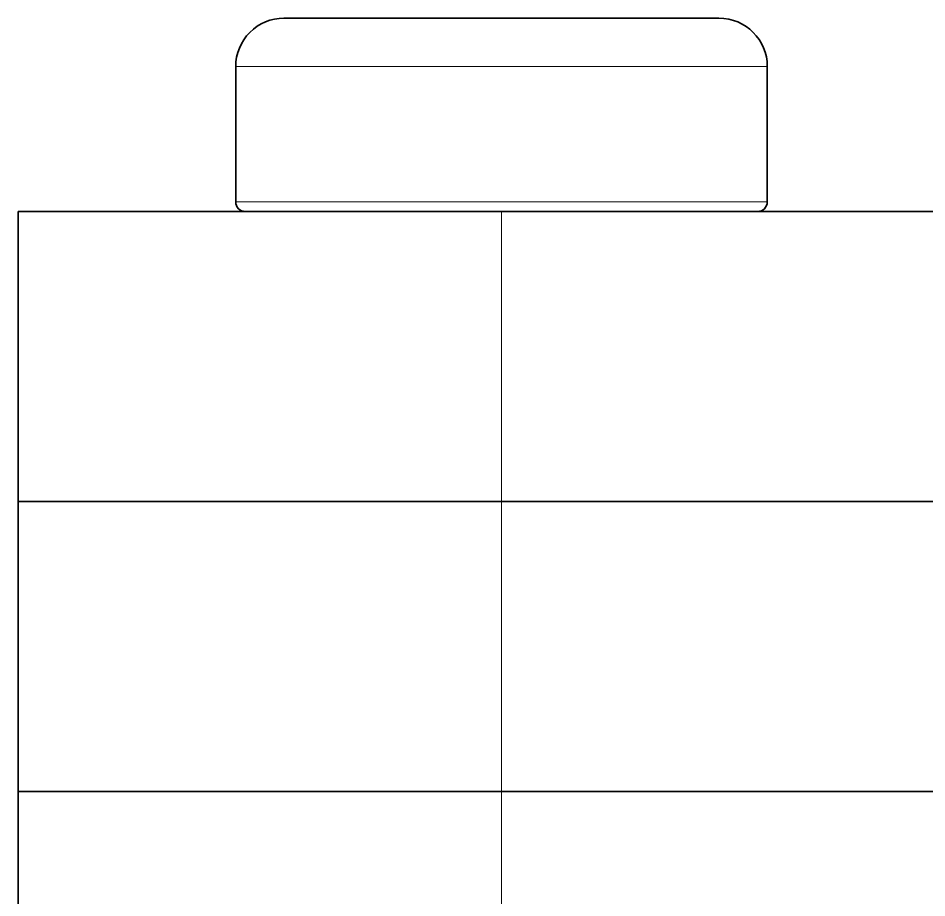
# Model space of a CAD drawing. Extents: x 218 to 1434, y 54 to 743.
# Drawn here: x 447.32 to 456.72, y 671.51 to 680.61 of the extents above; entities that cross this region are included whole.
import ezdxf

# ---------------------------------------------------------------- set-up
doc = ezdxf.new("R2010")
doc.units = 0

msp = doc.modelspace()

# ---------------------------------------------------------------- linework, layer by layer
at = {"color": 7, "lineweight": 35, "ltscale": 0.083218}
msp.add_line((453.3941, 680.6122), (450.0654, 680.6122), dxfattribs=at)
at = {"color": 7, "lineweight": 35, "ltscale": 0.029282}
msp.add_line((454.5654, 680.6122), (453.3941, 680.6122), dxfattribs=at)
at = {"color": 7, "lineweight": 13, "ltscale": 0.101711}
for p, q in [((453.6338, 680.1122), (449.5654, 680.1122)), ((453.6338, 678.7123), (449.5654, 678.7123))]:
    msp.add_line(p, q, dxfattribs=at)
at = {"color": 7, "lineweight": 35, "ltscale": 0.034999}
for p, q in [((449.5654, 678.7123), (449.5654, 680.1122)), ((455.0654, 678.7123), (455.0654, 680.1122))]:
    msp.add_line(p, q, dxfattribs=at)
at = {"color": 7, "lineweight": 13, "ltscale": 0.035789}
for p, q in [((455.0654, 680.1122), (453.6338, 680.1122)), ((455.0654, 678.7123), (453.6338, 678.7123))]:
    msp.add_line(p, q, dxfattribs=at)
at = {"color": 7, "lineweight": 35, "ltscale": 0.075}
for p, q in [((447.3154, 675.6122), (447.3154, 678.6122)), ((447.3154, 672.6122), (447.3154, 675.6122)), ((447.3154, 672.6122), (447.3154, 669.6122))]:
    msp.add_line(p, q, dxfattribs=at)
at = {"color": 7, "lineweight": 35, "ltscale": 0.125}
for p, q in [((452.3154, 678.6122), (447.3154, 678.6122)), ((452.3154, 675.6122), (447.3154, 675.6122)), ((452.3154, 675.6122), (447.3154, 675.6122)), ((452.3154, 672.6122), (447.3154, 672.6122)), ((452.3154, 672.6122), (447.3154, 672.6122))]:
    msp.add_line(p, q, dxfattribs=at)
at = {"color": 7, "lineweight": 13, "ltscale": 0.075}
for p, q in [((452.3154, 675.6122), (452.3154, 678.6122)), ((452.3154, 672.6122), (452.3154, 675.6122)), ((452.3154, 672.6122), (452.3154, 669.6122))]:
    msp.add_line(p, q, dxfattribs=at)
at = {"color": 7, "lineweight": 35}
for p, q in [((736.6846, 678.6122), (452.3154, 678.6122)), ((736.6846, 675.6122), (452.3154, 675.6122)), ((736.6846, 675.6122), (452.3154, 675.6122)), ((736.6846, 672.6122), (452.3154, 672.6122)), ((736.6846, 672.6122), (452.3154, 672.6122))]:
    msp.add_line(p, q, dxfattribs=at)
for centre, radius, start, end in [((450.0654, 680.1122), 0.5, 90, 180.00001), ((454.5654, 680.1122), 0.5, 0, 90), ((449.6654, 678.7123), 0.1, 180.03363, 269.96637), ((454.9653, 678.7123), 0.1, 270.03363, 359.96637)]:
    msp.add_arc(centre, radius, start, end, dxfattribs=at)

doc.saveas('drawing.dxf')
